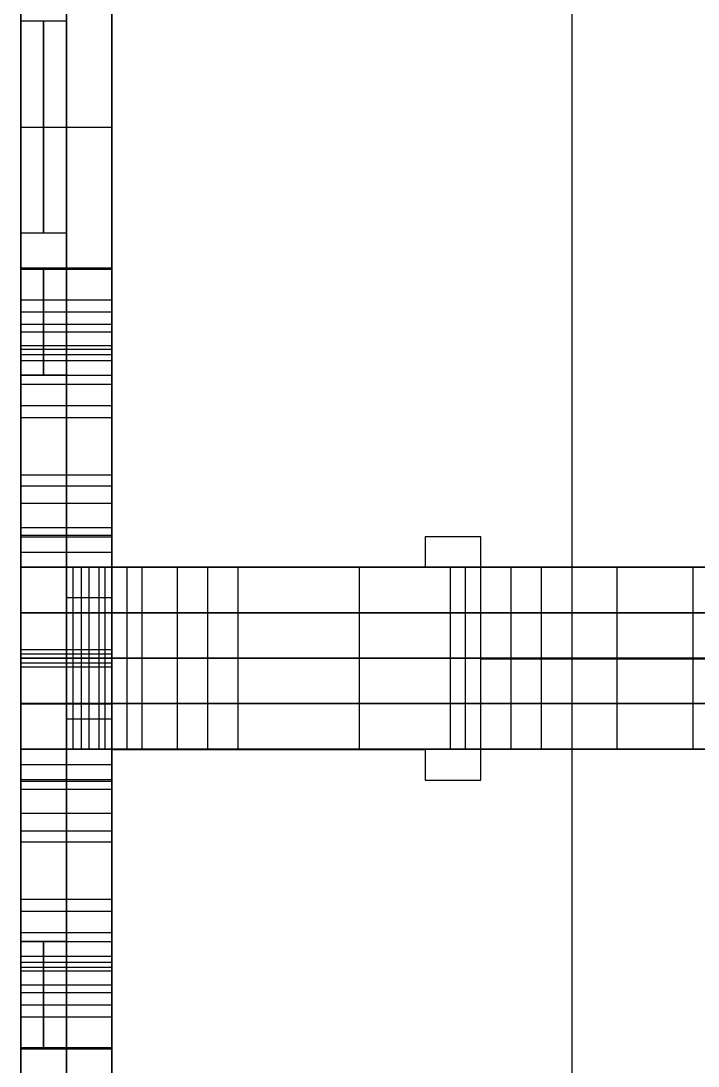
# Model space of a CAD drawing. Extents: x -2580 to -2312, y -43168 to -40231.
# Drawn here: x -2579.5 to -2445.5, y -41780.2 to -41573.4 of the extents above; entities that cross this region are included whole.
import ezdxf

# ---------------------------------------------------------------- set-up
doc = ezdxf.new("R2010")
doc.units = 0
doc.layers.add('ENDS', color=40, linetype='CONTINUOUS')

# ---------------------------------------------------------------- blocks, each defined once
blk = doc.blocks.new('SKYLARK200_END-XXXS-1')
at = {"layer": 'ENDS'}
for p, q in [((-159, -868.13, 264), (-159, -1468.04, 264)), ((-159, -868.13, 282), (-159, -1468.04, 282)), ((-250, -924.03, 141), (-250, -1412.03, 141)), ((-268, -945.01, 141), (-268, -1391.05, 141)), ((-250, -1450.08, 282), (-250, -1314.53, 282)), ((-250, -1450.08, 264), (-250, -1314.53, 264)), ((-250, -1450.08, 273), (-250, -1314.53, 273)), ((-268, -1323.93, 226), (-268, -1341.93, 226)), ((-268, -1341.93, 56), (-268, -1323.93, 56)), ((-259, -1323.93, 226), (-259, -1401.93, 226)), ((-259, -1401.93, 56), (-259, -1323.93, 56)), ((-250, -1323.93, 226), (-250, -1401.93, 226)), ((-250, -1401.93, 56), (-250, -1323.93, 56)), ((-268, -1341.93, 56), (-259, -1341.93, 56)), ((-268, -1341.93, 226), (-259, -1341.93, 226)), ((-259, -1341.93, 56), (-259, -1383.93, 56)), ((-259, -1383.93, 226), (-259, -1341.93, 226)), ((-259, -1344.74, 66.5), (-259, -1381.11, 66.5)), ((-259, -1344.74, 215.5), (-259, -1381.11, 215.5)), ((-268, -1362.93, 77), (-259, -1362.93, 77)), ((-268, -1362.93, 205), (-259, -1362.93, 205)), ((-259, -1362.93, 226), (-250, -1362.93, 226)), ((-259, -1362.93, 56), (-259, -1362.93, 77)), ((-259, -1362.93, 56), (-250, -1362.93, 56)), ((-259, -1362.93, 226), (-259, -1362.93, 205)), ((-250, -1382.31, 282), (-250, -1382.31, 264)), ((-268, -1401.93, 56), (-268, -1383.93, 56)), ((-259, -1383.93, 56), (-268, -1383.93, 56)), ((-259, -1383.93, 226), (-268, -1383.93, 226)), ((-268, -1383.93, 226), (-268, -1401.93, 226)), ((-268, -1390.78, 282), (-250, -1390.78, 282)), ((-268, -1390.78, 282), (-268, -1403.43, 282)), ((-268, -1403.43, 0), (-268, -1390.78, 0)), ((-268, -1390.78, 0), (-250, -1390.78, 0)), ((-268, -1390.84, 281.13), (-250, -1390.84, 281.13)), ((-268, -1390.84, 0.87), (-250, -1390.84, 0.87)), ((-268, -1407.93, 232), (-268, -1391.03, 280.28)), ((-268, -1391.03, 280.28), (-250, -1391.03, 280.28)), ((-268, -1391.03, 1.72), (-250, -1391.03, 1.72)), ((-268, -1391.03, 1.72), (-268, -1407.93, 50)), ((-268, -1391.03, 141.9), (-259, -1391.03, 141.9)), ((-259, -1390.78, 282), (-259, -1403.43, 282)), ((-259, -1403.43, 0), (-259, -1390.78, 0)), ((-259, -1407.93, 232), (-259, -1391.03, 280.28)), ((-259, -1391.03, 1.72), (-259, -1407.93, 50)), ((-259, -1412.03, 141.9), (-259, -1391.03, 141.9)), ((-250, -1390.78, 282), (-250, -1403.43, 282)), ((-250, -1403.43, 0), (-250, -1390.78, 0)), ((-250, -1407.93, 232), (-250, -1391.03, 280.28)), ((-250, -1391.03, 1.72), (-250, -1407.93, 50)), ((-268, -1397.11, 282), (-250, -1397.11, 282)), ((-268, -1397.11, 0), (-250, -1397.11, 0)), ((-268, -1399.48, 256.14), (-250, -1399.48, 256.14)), ((-268, -1399.48, 25.86), (-250, -1399.48, 25.86)), ((-268, -1401.93, 226), (-250, -1401.93, 226)), ((-268, -1401.93, 56), (-250, -1401.93, 56)), ((-259, -1401.53, 160.09), (-259, -1401.53, 123.71)), ((-268, -1403.43, 282), (-250, -1403.43, 282)), ((-268, -1403.43, 0), (-250, -1403.43, 0)), ((-268, -1406.17, 227.76), (-250, -1406.17, 227.76)), ((-268, -1406.17, 54.24), (-250, -1406.17, 54.24)), ((-268, -1406.9, 283.1), (-250, -1406.9, 283.1)), ((-268, -1406.9, -1.1), (-250, -1406.9, -1.1)), ((-268, -1407.93, 232), (-250, -1407.93, 232)), ((-268, -1407.93, 50), (-250, -1407.93, 50)), ((-268, -1409.09, 286), (-250, -1409.09, 286)), ((-268, -1409.09, -4), (-250, -1409.09, -4)), ((-268, -1412.03, 180.9), (-250, -1412.03, 180.9)), ((-268, -1412.03, 180.9), (-268, -1412.03, 162.9)), ((-268, -1412.03, 102.9), (-250, -1412.03, 102.9)), ((-268, -1412.03, 162.9), (-259, -1412.03, 162.9)), ((-259, -1412.03, 120.9), (-268, -1412.03, 120.9)), ((-268, -1412.03, 120.9), (-268, -1412.03, 102.9)), ((-259, -1412.03, 120.9), (-259, -1412.03, 162.9)), ((-259, -1412.03, 180.9), (-259, -1412.03, 102.9)), ((-259, -1412.03, 141.9), (-250, -1412.03, 141.9)), ((-250, -1412.03, 180.9), (-250, -1412.03, 102.9)), ((-268, -1413.79, 185.14), (-250, -1413.79, 185.14)), ((-268, -1413.79, 98.66), (-250, -1413.79, 98.66)), ((-268, -1466.31, 170), (-268, -1418.03, 186.9)), ((-268, -1418.03, 186.9), (-250, -1418.03, 186.9)), ((-268, -1418.03, 96.9), (-250, -1418.03, 96.9)), ((-268, -1418.03, 96.9), (-268, -1466.31, 113.8)), ((-259, -1466.31, 170), (-259, -1418.03, 186.9)), ((-259, -1418.03, 96.9), (-259, -1466.31, 113.8)), ((-250, -1466.31, 170), (-250, -1418.03, 186.9)), ((-250, -1418.03, 96.9), (-250, -1466.31, 113.8)), ((-268, -1420.4, 294), (-250, -1420.4, 294)), ((-268, -1420.4, -12), (-250, -1420.4, -12)), ((-268, -1431.72, 286), (-250, -1431.72, 286)), ((-268, -1431.72, -4), (-250, -1431.72, -4)), ((-268, -1433.91, 283.1), (-250, -1433.91, 283.1)), ((-268, -1433.91, -1.1), (-250, -1433.91, -1.1)), ((-268, -1437.37, 282), (-250, -1437.37, 282)), ((-268, -1437.37, 282), (-268, -1450.03, 282)), ((-268, -1450.03, 0), (-268, -1437.37, 0)), ((-268, -1437.37, 0), (-250, -1437.37, 0)), ((-259, -1437.37, 282), (-259, -1450.03, 282)), ((-259, -1450.03, 0), (-259, -1437.37, 0)), ((-250, -1437.37, 282), (-250, -1450.03, 282)), ((-250, -1450.03, 0), (-250, -1437.37, 0)), ((-268, -1442.17, 178.45), (-250, -1442.17, 178.45)), ((-268, -1442.17, 105.35), (-250, -1442.17, 105.35)), ((-268, -1443.7, 282), (-250, -1443.7, 282)), ((-268, -1443.7, 0), (-250, -1443.7, 0)), ((-268, -1450.03, 270), (-268, -1444.03, 270)), ((-268, -1444.03, 270), (-250, -1444.03, 270)), ((-268, -1444.03, 270), (-268, -1444.03, 258)), ((-268, -1444.03, 258), (-250, -1444.03, 258)), ((-268, -1444.03, 258), (-268, -1450.03, 258)), ((-268, -1444.03, 233), (-250, -1444.03, 233)), ((-268, -1444.03, 233), (-268, -1444.03, 221)), ((-268, -1444.03, 221), (-250, -1444.03, 221)), ((-268, -1444.03, 221), (-268, -1450.03, 221)), ((-268, -1450.03, 62.8), (-268, -1444.03, 62.8)), ((-268, -1444.03, 62.8), (-250, -1444.03, 62.8)), ((-268, -1444.03, 62.8), (-268, -1444.03, 50.8)), ((-268, -1444.03, 50.8), (-250, -1444.03, 50.8)), ((-268, -1444.03, 50.8), (-268, -1450.03, 50.8)), ((-268, -1444.03, 25.8), (-250, -1444.03, 25.8)), ((-268, -1444.03, 25.8), (-268, -1444.03, 13.8)), ((-268, -1444.03, 13.8), (-250, -1444.03, 13.8)), ((-268, -1444.03, 13.8), (-268, -1450.03, 13.8)), ((-268, -1450.03, 25.8), (-268, -1444.03, 25.8)), ((-268, -1450.03, 233), (-268, -1444.03, 233)), ((-268, -1444.03, 264), (-250, -1444.03, 264)), ((-268, -1444.03, 227), (-250, -1444.03, 227)), ((-268, -1444.03, 56.8), (-250, -1444.03, 56.8)), ((-268, -1444.03, 19.8), (-250, -1444.03, 19.8)), ((-259, -1450.03, 270), (-259, -1444.03, 270)), ((-259, -1444.03, 270), (-259, -1444.03, 258)), ((-259, -1444.03, 233), (-259, -1444.03, 221)), ((-259, -1444.03, 221), (-259, -1450.03, 221)), ((-259, -1450.03, 62.8), (-259, -1444.03, 62.8)), ((-259, -1444.03, 62.8), (-259, -1444.03, 50.8)), ((-259, -1444.03, 25.8), (-259, -1444.03, 13.8)), ((-259, -1444.03, 13.8), (-259, -1450.03, 13.8)), ((-259, -1444.03, 50.8), (-259, -1468.03, 50.8)), ((-259, -1468.03, 25.8), (-259, -1444.03, 25.8)), ((-259, -1444.03, 258), (-259, -1468.03, 258)), ((-259, -1450.03, 233), (-259, -1444.03, 233)), ((-250, -1450.03, 270), (-250, -1444.03, 270)), ((-250, -1444.03, 270), (-250, -1444.03, 258)), ((-250, -1444.03, 258), (-250, -1468.03, 258)), ((-250, -1468.03, 233), (-250, -1444.03, 233)), ((-250, -1444.03, 233), (-250, -1444.03, 221)), ((-250, -1444.03, 221), (-250, -1450.03, 221)), ((-250, -1450.03, 62.8), (-250, -1444.03, 62.8)), ((-250, -1444.03, 62.8), (-250, -1444.03, 50.8)), ((-250, -1444.03, 50.8), (-250, -1468.03, 50.8)), ((-250, -1468.03, 25.8), (-250, -1444.03, 25.8)), ((-250, -1444.03, 25.8), (-250, -1444.03, 13.8)), ((-250, -1444.03, 13.8), (-250, -1450.03, 13.8)), ((-177, -1444.03, 282), (-188, -1444.02, 282)), ((-188, -1444.02, 282), (-188, -1444.02, 264)), ((-177, -1444.03, 264), (-188, -1444.02, 264)), ((-188, -1444.02, 282), (-188, -1450.02, 282)), ((-188, -1444.02, 264), (-188, -1450.02, 264)), ((-177, -1444.03, 273), (-188, -1444.02, 273)), ((-188, -1444.02, 273), (-188, -1450.02, 273)), ((-182.5, -1444.03, 282), (-182.5, -1444.03, 264)), ((-177, -1468.03, 282), (-177, -1444.03, 282)), ((-177, -1444.03, 282), (-177, -1444.03, 264)), ((-177, -1468.03, 264), (-177, -1444.03, 264)), ((-177, -1468.03, 273), (-177, -1444.03, 273)), ((-268, -1447.03, 270), (-250, -1447.03, 270)), ((-268, -1447.03, 221), (-250, -1447.03, 221)), ((-268, -1447.03, 62.8), (-250, -1447.03, 62.8)), ((-268, -1447.03, 13.8), (-250, -1447.03, 13.8)), ((-188, -1447.02, 282), (-188, -1447.02, 264)), ((-268, -1450.03, 282), (-250, -1450.03, 282)), ((-268, -1450.03, 282), (-268, -1450.03, 270)), ((-268, -1450.03, 270), (-250, -1450.03, 270)), ((-268, -1450.03, 221), (-250, -1450.03, 221)), ((-268, -1450.03, 221), (-268, -1450.03, 220)), ((-268, -1450.03, 220), (-250, -1450.03, 220)), ((-268, -1450.03, 220), (-268, -1468.03, 220)), ((-268, -1468.03, 63.8), (-268, -1450.03, 63.8)), ((-268, -1450.03, 63.8), (-250, -1450.03, 63.8)), ((-268, -1450.03, 63.8), (-268, -1450.03, 62.8)), ((-268, -1450.03, 62.8), (-250, -1450.03, 62.8)), ((-268, -1450.03, 13.8), (-250, -1450.03, 13.8)), ((-268, -1450.03, 13.8), (-268, -1450.03, 0)), ((-268, -1450.03, 0), (-250, -1450.03, 0)), ((-259, -1450.03, 50.8), (-268, -1450.03, 50.8)), ((-268, -1450.03, 25.8), (-259, -1450.03, 25.8)), ((-268, -1450.03, 25.8), (-268, -1450.03, 50.8)), ((-268, -1450.03, 233), (-268, -1450.03, 258)), ((-268, -1450.03, 233), (-259, -1450.03, 233)), ((-259, -1450.03, 258), (-268, -1450.03, 258)), ((-268, -1450.03, 276), (-250, -1450.03, 276)), ((-268, -1450.03, 220.5), (-250, -1450.03, 220.5)), ((-268, -1450.03, 63.3), (-250, -1450.03, 63.3)), ((-268, -1450.03, 6.9), (-250, -1450.03, 6.9)), ((-268, -1450.03, 38.3), (-259, -1450.03, 38.3)), ((-268, -1450.03, 245.5), (-259, -1450.03, 245.5)), ((-268, -1450.03, 233), (-250, -1450.03, 233)), ((-268, -1468.03, 0), (-268, -1450.03, 0)), ((-237, -1450.03, 0), (-268, -1450.03, 0)), ((-268, -1468.03, 62.9), (-268, -1450.03, 62.9)), ((-268, -1450.03, 0), (-268, -1450.03, 62.9)), ((-268, -1450.03, 62.9), (-244, -1450.03, 62.9)), ((-268, -1468.03, 219.1), (-268, -1450.03, 219.1)), ((-244, -1450.03, 219.1), (-268, -1450.03, 219.1)), ((-268, -1468.03, 282), (-268, -1450.03, 282)), ((-268, -1450.03, 219.1), (-268, -1450.03, 282)), ((-268, -1450.03, 282), (-237, -1450.03, 282)), ((-268, -1468.03, 31.45), (-268, -1450.03, 31.45)), ((-268, -1468.03, 250.55), (-268, -1450.03, 250.55)), ((-263.5, -1450.03, 25.8), (-263.5, -1450.03, 50.8)), ((-263.5, -1450.03, 233), (-263.5, -1450.03, 258)), ((-259, -1450.03, 50.8), (-259, -1450.03, 25.8)), ((-259, -1468.03, 50.8), (-259, -1450.03, 50.8)), ((-259, -1450.03, 25.8), (-259, -1468.03, 25.8)), ((-259, -1450.03, 258), (-259, -1450.03, 233)), ((-259, -1468.03, 258), (-259, -1450.03, 258)), ((-259, -1450.03, 233), (-259, -1468.03, 233)), ((-259, -1450.03, 282), (-259, -1450.03, 270)), ((-259, -1450.03, 221), (-259, -1450.03, 220)), ((-259, -1450.03, 220), (-259, -1468.03, 220)), ((-259, -1468.03, 63.8), (-259, -1450.03, 63.8)), ((-259, -1450.03, 63.8), (-259, -1450.03, 62.8)), ((-259, -1450.03, 13.8), (-259, -1450.03, 0)), ((-259, -1450.03, 38.3), (-259, -1468.03, 38.3)), ((-259, -1450.03, 25.8), (-250, -1450.03, 25.8)), ((-259, -1450.03, 245.5), (-259, -1468.03, 245.5)), ((-259, -1450.03, 258), (-250, -1450.03, 258)), ((-259, -1468.03, 257.1), (-259, -1450.03, 257.1)), ((-259, -1468.03, 232.1), (-259, -1450.03, 232.1)), ((-259, -1450.03, 257.1), (-259, -1450.03, 232.1)), ((-259, -1468.03, 49.9), (-259, -1450.03, 49.9)), ((-259, -1468.03, 24.9), (-259, -1450.03, 24.9)), ((-259, -1450.03, 49.9), (-259, -1450.03, 24.9)), ((-259, -1468.03, 244.6), (-259, -1450.03, 244.6)), ((-259, -1468.03, 37.4), (-259, -1450.03, 37.4)), ((-257.68, -1468.03, 260.28), (-257.68, -1450.03, 260.28)), ((-257.68, -1468.03, 228.92), (-257.68, -1450.03, 228.92)), ((-257.68, -1468.03, 53.08), (-257.68, -1450.03, 53.08)), ((-257.68, -1468.03, 21.72), (-257.68, -1450.03, 21.72)), ((-256, -1468.03, 219.1), (-256, -1450.03, 219.1)), ((-254.5, -1468.03, 261.6), (-254.5, -1450.03, 261.6)), ((-254.5, -1468.03, 227.6), (-254.5, -1450.03, 227.6)), ((-254.5, -1468.03, 54.4), (-254.5, -1450.03, 54.4)), ((-254.5, -1468.03, 20.4), (-254.5, -1450.03, 20.4)), ((-252.5, -1468.03, 0), (-252.5, -1450.03, 0)), ((-252.5, -1468.03, 282), (-252.5, -1450.03, 282)), ((-251.32, -1468.03, 260.28), (-251.32, -1450.03, 260.28)), ((-251.32, -1468.03, 228.92), (-251.32, -1450.03, 228.92)), ((-251.32, -1468.03, 53.08), (-251.32, -1450.03, 53.08)), ((-251.32, -1468.03, 21.72), (-251.32, -1450.03, 21.72)), ((-188, -1450.02, 282), (-250, -1450.08, 282)), ((-188, -1450.02, 264), (-250, -1450.08, 264)), ((-188, -1450.02, 273), (-250, -1450.08, 273)), ((-250, -1450.03, 282), (-250, -1450.03, 270)), ((-250, -1450.03, 221), (-250, -1450.03, 220)), ((-250, -1450.03, 220), (-250, -1468.03, 220)), ((-250, -1468.03, 63.8), (-250, -1450.03, 63.8)), ((-250, -1450.03, 63.8), (-250, -1450.03, 62.8)), ((-250, -1450.03, 13.8), (-250, -1450.03, 0)), ((-250, -1468.03, 74.9), (-250, -1450.03, 74.9)), ((-244, -1450.03, 74.9), (-250, -1450.03, 74.9)), ((-250, -1468.03, 207.1), (-250, -1450.03, 207.1)), ((-250, -1450.03, 74.9), (-250, -1450.03, 207.1)), ((-250, -1450.03, 207.1), (-244, -1450.03, 207.1)), ((-250, -1468.03, 257.1), (-250, -1450.03, 257.1)), ((-250, -1468.03, 232.1), (-250, -1450.03, 232.1)), ((-250, -1450.03, 232.1), (-250, -1450.03, 257.1)), ((-250, -1468.03, 49.9), (-250, -1450.03, 49.9)), ((-250, -1450.03, 24.9), (-250, -1450.03, 49.9)), ((-250, -1468.03, 24.9), (-250, -1450.03, 24.9)), ((-250, -1468.03, 62.9), (-250, -1450.03, 62.9)), ((-250, -1468.03, 141), (-250, -1450.03, 141)), ((-250, -1468.03, 244.6), (-250, -1450.03, 244.6)), ((-250, -1468.03, 37.4), (-250, -1450.03, 37.4)), ((-250, -1450.03, 141), (-50, -1450.03, 141)), ((-250, -1450.08, 282), (-250, -1450.08, 264)), ((-247, -1468.03, 74.9), (-247, -1450.03, 74.9)), ((-247, -1468.03, 207.1), (-247, -1450.03, 207.1)), ((-244, -1468.03, 62.9), (-244, -1450.03, 62.9)), ((-244, -1468.03, 74.9), (-244, -1450.03, 74.9)), ((-244, -1450.03, 62.9), (-244, -1450.03, 74.9)), ((-244, -1468.03, 207.1), (-244, -1450.03, 207.1)), ((-244, -1468.03, 219.1), (-244, -1450.03, 219.1)), ((-244, -1450.03, 207.1), (-244, -1450.03, 219.1)), ((-244, -1468.03, 68.9), (-244, -1450.03, 68.9)), ((-244, -1468.03, 213.1), (-244, -1450.03, 213.1)), ((-237, -1468.03, 6), (-237, -1450.03, 6)), ((-225, -1450.03, 6), (-237, -1450.03, 6)), ((-237, -1468.03, 0), (-237, -1450.03, 0)), ((-237, -1450.03, 6), (-237, -1450.03, 0)), ((-237, -1468.03, 282), (-237, -1450.03, 282)), ((-237, -1468.03, 276), (-237, -1450.03, 276)), ((-237, -1450.03, 282), (-237, -1450.03, 276)), ((-237, -1450.03, 276), (-225, -1450.03, 276)), ((-237, -1468.03, 3), (-237, -1450.03, 3)), ((-237, -1468.03, 279), (-237, -1450.03, 279)), ((-231, -1468.03, 6), (-231, -1450.03, 6)), ((-231, -1468.03, 276), (-231, -1450.03, 276)), ((-225, -1468.03, -18), (-225, -1450.03, -18)), ((-177, -1450.03, -18), (-225, -1450.03, -18)), ((-225, -1468.03, 6), (-225, -1450.03, 6)), ((-225, -1450.03, -18), (-225, -1450.03, 6)), ((-225, -1468.03, 276), (-225, -1450.03, 276)), ((-225, -1468.03, 300), (-225, -1450.03, 300)), ((-225, -1450.03, 276), (-225, -1450.03, 300)), ((-225, -1450.03, 300), (-177, -1450.03, 300)), ((-225, -1468.03, 0), (-225, -1450.03, 0)), ((-225, -1468.03, 282), (-225, -1450.03, 282)), ((-219, -1450.05, 282), (-219, -1450.05, 264)), ((-201, -1468.03, -18), (-201, -1450.03, -18)), ((-201, -1468.03, 300), (-201, -1450.03, 300)), ((-188, -1450.02, 282), (-188, -1450.02, 264)), ((-183, -1468.03, 140), (-183, -1450.03, 140)), ((-117, -1450.03, 140), (-183, -1450.03, 140)), ((-183, -1468.03, 128), (-183, -1450.03, 128)), ((-183, -1450.03, 140), (-183, -1450.03, 128)), ((-183, -1450.03, 128), (-177, -1450.03, 128)), ((-183, -1468.03, 134), (-183, -1450.03, 134)), ((-180, -1468.03, 128), (-180, -1450.03, 128)), ((-177, -1468.03, 128), (-177, -1450.03, 128)), ((-177, -1468.03, -18), (-177, -1450.03, -18)), ((-177, -1450.03, 128), (-177, -1450.03, -18)), ((-177, -1468.03, 300), (-177, -1450.03, 300)), ((-177, -1468.03, 258), (-177, -1450.03, 258)), ((-177, -1450.03, 300), (-177, -1450.03, 258)), ((-177, -1450.03, 258), (-165, -1450.03, 258)), ((-177, -1468.03, 140), (-177, -1450.03, 140)), ((-177, -1468.03, 55), (-177, -1450.03, 55)), ((-177, -1468.03, 264), (-177, -1450.03, 264)), ((-171, -1468.03, 258), (-171, -1450.03, 258)), ((-165, -1468.03, 258), (-165, -1450.03, 258)), ((-165, -1468.03, 264), (-165, -1450.03, 264)), ((-165, -1450.03, 258), (-165, -1450.03, 264)), ((-165, -1450.03, 264), (-135, -1450.03, 264)), ((-165, -1468.03, 261), (-165, -1450.03, 261)), ((-150, -1468.03, 264), (-150, -1450.03, 264)), ((-135, -1468.03, 264), (-135, -1450.03, 264)), ((-135, -1468.03, 258), (-135, -1450.03, 258)), ((-135, -1450.03, 264), (-135, -1450.03, 258)), ((-135, -1450.03, 258), (-123, -1450.03, 258)), ((-135, -1468.03, 261), (-135, -1450.03, 261)), ((-259, -1456.03, 50.8), (-250, -1456.03, 50.8)), ((-177, -1456.03, 282), (-177, -1456.03, 264)), ((-268, -1459.03, 220), (-250, -1459.03, 220)), ((-268, -1459.03, 63.8), (-250, -1459.03, 63.8)), ((-237, -1459.03, 0), (-268, -1459.03, 0)), ((-268, -1459.03, 0), (-268, -1459.03, 62.9)), ((-268, -1459.03, 62.9), (-244, -1459.03, 62.9)), ((-244, -1459.03, 219.1), (-268, -1459.03, 219.1)), ((-268, -1459.03, 219.1), (-268, -1459.03, 282)), ((-268, -1459.03, 282), (-237, -1459.03, 282)), ((-259, -1459.03, 25.8), (-259, -1459.03, 50.8)), ((-259, -1459.03, 233), (-259, -1459.03, 258)), ((-259, -1459.03, 257.1), (-259, -1459.03, 232.1)), ((-259, -1459.03, 49.9), (-259, -1459.03, 24.9)), ((-244, -1459.03, 74.9), (-250, -1459.03, 74.9)), ((-250, -1459.03, 74.9), (-250, -1459.03, 207.1)), ((-250, -1459.03, 207.1), (-244, -1459.03, 207.1)), ((-250, -1459.03, 232.1), (-250, -1459.03, 257.1)), ((-250, -1459.03, 24.9), (-250, -1459.03, 49.9)), ((-244, -1459.03, 62.9), (-244, -1459.03, 74.9)), ((-244, -1459.03, 207.1), (-244, -1459.03, 219.1)), ((-225, -1459.03, 6), (-237, -1459.03, 6)), ((-237, -1459.03, 6), (-237, -1459.03, 0)), ((-237, -1459.03, 282), (-237, -1459.03, 276)), ((-237, -1459.03, 276), (-225, -1459.03, 276)), ((-177, -1459.03, -18), (-225, -1459.03, -18)), ((-225, -1459.03, -18), (-225, -1459.03, 6)), ((-225, -1459.03, 276), (-225, -1459.03, 300)), ((-225, -1459.03, 300), (-177, -1459.03, 300)), ((-117, -1459.03, 140), (-183, -1459.03, 140)), ((-183, -1459.03, 140), (-183, -1459.03, 128)), ((-183, -1459.03, 128), (-177, -1459.03, 128)), ((-177, -1459.03, 128), (-177, -1459.03, -18)), ((-177, -1459.03, 300), (-177, -1459.03, 258)), ((-177, -1459.03, 258), (-165, -1459.03, 258)), ((-165, -1459.03, 258), (-165, -1459.03, 264)), ((-165, -1459.03, 264), (-135, -1459.03, 264)), ((-135, -1459.03, 264), (-135, -1459.03, 258)), ((-135, -1459.03, 258), (-123, -1459.03, 258)), ((-268, -1466.31, 170), (-250, -1466.31, 170)), ((-268, -1466.31, 113.8), (-250, -1466.31, 113.8)), ((-268, -1467.16, 169.81), (-250, -1467.16, 169.81)), ((-268, -1467.16, 113.99), (-250, -1467.16, 113.99)), ((-268, -1486, 0), (-268, -1468, 0)), ((-237, -1468, 0), (-268, -1468, 0)), ((-268, -1486, 62.9), (-268, -1468, 62.9)), ((-268, -1468, 0), (-268, -1468, 62.9)), ((-268, -1468, 62.9), (-244, -1468, 62.9)), ((-268, -1486, 219.1), (-268, -1468, 219.1)), ((-244, -1468, 219.1), (-268, -1468, 219.1)), ((-268, -1486, 282), (-268, -1468, 282)), ((-268, -1468, 219.1), (-268, -1468, 282)), ((-268, -1468, 282), (-237, -1468, 282)), ((-268, -1486, 31.45), (-268, -1468, 31.45)), ((-268, -1486, 250.55), (-268, -1468, 250.55)), ((-268, -1468.03, 220), (-250, -1468.03, 220)), ((-268, -1468.03, 220), (-268, -1468.03, 169.75)), ((-268, -1468.03, 169.75), (-250, -1468.03, 169.75)), ((-268, -1468.03, 114.05), (-250, -1468.03, 114.05)), ((-268, -1468.03, 114.05), (-268, -1468.03, 63.8)), ((-268, -1468.03, 63.8), (-250, -1468.03, 63.8)), ((-268, -1468.03, 170), (-250, -1468.03, 170)), ((-268, -1468.03, 113.8), (-250, -1468.03, 113.8)), ((-237, -1468.03, 0), (-268, -1468.03, 0)), ((-268, -1468.03, 0), (-268, -1468.03, 62.9)), ((-268, -1468.03, 62.9), (-244, -1468.03, 62.9)), ((-244, -1468.03, 219.1), (-268, -1468.03, 219.1)), ((-268, -1468.03, 219.1), (-268, -1468.03, 282)), ((-268, -1468.03, 282), (-237, -1468.03, 282)), ((-268, -1486.03, 220), (-268, -1468.03, 220)), ((-268, -1468.03, 220), (-250, -1468.03, 220)), ((-268, -1468.03, 220), (-268, -1468.03, 169.75)), ((-268, -1468.03, 169.75), (-250, -1468.03, 169.75)), ((-268, -1468.03, 114.05), (-250, -1468.03, 114.05)), ((-268, -1468.03, 114.05), (-268, -1468.03, 63.8)), ((-268, -1468.03, 63.8), (-250, -1468.03, 63.8)), ((-268, -1468.03, 63.8), (-268, -1486.03, 63.8)), ((-268, -1468.03, 170), (-250, -1468.03, 170)), ((-268, -1468.03, 113.8), (-250, -1468.03, 113.8)), ((-259, -1486, 257.1), (-259, -1468, 257.1)), ((-259, -1486, 232.1), (-259, -1468, 232.1)), ((-259, -1468, 257.1), (-259, -1468, 232.1)), ((-259, -1486, 49.9), (-259, -1468, 49.9)), ((-259, -1486, 24.9), (-259, -1468, 24.9)), ((-259, -1468, 49.9), (-259, -1468, 24.9)), ((-259, -1486, 244.6), (-259, -1468, 244.6)), ((-259, -1486, 37.4), (-259, -1468, 37.4)), ((-259, -1468.03, 25.8), (-259, -1468.03, 50.8)), ((-259, -1468.03, 50.8), (-250, -1468.03, 50.8)), ((-259, -1468.03, 25.8), (-250, -1468.03, 25.8)), ((-259, -1468.03, 233), (-259, -1468.03, 258)), ((-259, -1468.03, 258), (-250, -1468.03, 258)), ((-259, -1468.03, 233), (-250, -1468.03, 233)), ((-259, -1468.03, 220), (-259, -1468.03, 169.75)), ((-259, -1468.03, 114.05), (-259, -1468.03, 63.8)), ((-259, -1468.03, 50.8), (-259, -1468.03, 25.8)), ((-259, -1468.03, 38.3), (-250, -1468.03, 38.3)), ((-259, -1468.03, 245.5), (-250, -1468.03, 245.5)), ((-259, -1468.03, 257.1), (-259, -1468.03, 232.1)), ((-259, -1468.03, 49.9), (-259, -1468.03, 24.9)), ((-259, -1468.03, 25.8), (-259, -1468.03, 50.8)), ((-259, -1468.03, 50.8), (-259, -1486.03, 50.8)), ((-259, -1486.03, 25.8), (-259, -1468.03, 25.8)), ((-259, -1468.03, 50.8), (-250, -1468.03, 50.8)), ((-259, -1468.03, 25.8), (-250, -1468.03, 25.8)), ((-259, -1468.03, 258), (-259, -1486.03, 258)), ((-259, -1468.03, 233), (-259, -1468.03, 258)), ((-259, -1486.03, 233), (-259, -1468.03, 233)), ((-259, -1468.03, 258), (-250, -1468.03, 258)), ((-259, -1468.03, 233), (-250, -1468.03, 233)), ((-259, -1486.03, 220), (-259, -1468.03, 220)), ((-259, -1468.03, 220), (-259, -1468.03, 169.75)), ((-259, -1468.03, 114.05), (-259, -1468.03, 63.8)), ((-259, -1468.03, 63.8), (-259, -1486.03, 63.8)), ((-259, -1486.03, 38.3), (-259, -1468.03, 38.3)), ((-259, -1492.03, 50.8), (-259, -1468.03, 50.8)), ((-259, -1468.03, 50.8), (-259, -1468.03, 25.8)), ((-259, -1468.03, 38.3), (-250, -1468.03, 38.3)), ((-259, -1468.03, 25.8), (-259, -1492.03, 25.8)), ((-259, -1486.03, 245.5), (-259, -1468.03, 245.5)), ((-259, -1492.03, 258), (-259, -1468.03, 258)), ((-259, -1468.03, 245.5), (-250, -1468.03, 245.5)), ((-257.68, -1486, 260.28), (-257.68, -1468, 260.28)), ((-257.68, -1486, 228.92), (-257.68, -1468, 228.92)), ((-257.68, -1486, 53.08), (-257.68, -1468, 53.08)), ((-257.68, -1486, 21.72), (-257.68, -1468, 21.72)), ((-256, -1486, 219.1), (-256, -1468, 219.1)), ((-254.5, -1486, 261.6), (-254.5, -1468, 261.6)), ((-254.5, -1486, 227.6), (-254.5, -1468, 227.6)), ((-254.5, -1486, 54.4), (-254.5, -1468, 54.4)), ((-254.5, -1486, 20.4), (-254.5, -1468, 20.4)), ((-254.5, -1468.03, 258), (-254.5, -1468.03, 233)), ((-254.5, -1468.03, 258), (-254.5, -1468.03, 233)), ((-252.5, -1486, 0), (-252.5, -1468, 0)), ((-252.5, -1486, 282), (-252.5, -1468, 282)), ((-251.32, -1486, 260.28), (-251.32, -1468, 260.28)), ((-251.32, -1486, 228.92), (-251.32, -1468, 228.92)), ((-251.32, -1486, 53.08), (-251.32, -1468, 53.08)), ((-251.32, -1486, 21.72), (-251.32, -1468, 21.72)), ((-250, -1486, 74.9), (-250, -1468, 74.9)), ((-244, -1468, 74.9), (-250, -1468, 74.9)), ((-250, -1486, 207.1), (-250, -1468, 207.1)), ((-250, -1468, 74.9), (-250, -1468, 207.1)), ((-250, -1468, 207.1), (-244, -1468, 207.1)), ((-250, -1486, 257.1), (-250, -1468, 257.1)), ((-250, -1486, 232.1), (-250, -1468, 232.1)), ((-250, -1468, 232.1), (-250, -1468, 257.1)), ((-250, -1486, 49.9), (-250, -1468, 49.9)), ((-250, -1468, 24.9), (-250, -1468, 49.9)), ((-250, -1486, 24.9), (-250, -1468, 24.9)), ((-250, -1486, 62.9), (-250, -1468, 62.9)), ((-250, -1486, 141), (-250, -1468, 141)), ((-250, -1486, 244.6), (-250, -1468, 244.6)), ((-250, -1486, 37.4), (-250, -1468, 37.4)), ((-250, -1468, 141), (-50, -1468, 141)), ((-250, -1468.03, 258), (-250, -1468.03, 233)), ((-250, -1468.03, 220), (-250, -1468.03, 169.75)), ((-250, -1468.03, 114.05), (-250, -1468.03, 63.8)), ((-250, -1468.03, 50.8), (-250, -1468.03, 25.8)), ((-244, -1468.03, 74.9), (-250, -1468.03, 74.9)), ((-250, -1468.03, 74.9), (-250, -1468.03, 207.1)), ((-250, -1468.03, 207.1), (-244, -1468.03, 207.1)), ((-250, -1468.03, 232.1), (-250, -1468.03, 257.1)), ((-250, -1468.03, 24.9), (-250, -1468.03, 49.9)), ((-250, -1468.03, 141), (-50, -1468.03, 141)), ((-250, -1492.03, 258), (-250, -1468.03, 258)), ((-250, -1468.03, 258), (-250, -1468.03, 233)), ((-250, -1468.03, 233), (-250, -1492.03, 233)), ((-250, -1486.03, 220), (-250, -1468.03, 220)), ((-250, -1468.03, 220), (-250, -1468.03, 169.75)), ((-250, -1468.03, 114.05), (-250, -1468.03, 63.8)), ((-250, -1468.03, 63.8), (-250, -1486.03, 63.8)), ((-250, -1492.03, 50.8), (-250, -1468.03, 50.8)), ((-250, -1468.03, 50.8), (-250, -1468.03, 25.8)), ((-250, -1468.03, 25.8), (-250, -1492.03, 25.8)), ((-247, -1486, 74.9), (-247, -1468, 74.9)), ((-247, -1486, 207.1), (-247, -1468, 207.1)), ((-244, -1486, 62.9), (-244, -1468, 62.9)), ((-244, -1486, 74.9), (-244, -1468, 74.9)), ((-244, -1468, 62.9), (-244, -1468, 74.9)), ((-244, -1486, 207.1), (-244, -1468, 207.1)), ((-244, -1486, 219.1), (-244, -1468, 219.1)), ((-244, -1468, 207.1), (-244, -1468, 219.1)), ((-244, -1486, 68.9), (-244, -1468, 68.9)), ((-244, -1486, 213.1), (-244, -1468, 213.1)), ((-244, -1468.03, 62.9), (-244, -1468.03, 74.9)), ((-244, -1468.03, 207.1), (-244, -1468.03, 219.1)), ((-237, -1486, 6), (-237, -1468, 6)), ((-225, -1468, 6), (-237, -1468, 6)), ((-237, -1486, 0), (-237, -1468, 0)), ((-237, -1468, 6), (-237, -1468, 0)), ((-237, -1486, 282), (-237, -1468, 282)), ((-237, -1486, 276), (-237, -1468, 276)), ((-237, -1468, 282), (-237, -1468, 276)), ((-237, -1468, 276), (-225, -1468, 276)), ((-237, -1486, 3), (-237, -1468, 3)), ((-237, -1486, 279), (-237, -1468, 279)), ((-225, -1468.03, 6), (-237, -1468.03, 6)), ((-237, -1468.03, 6), (-237, -1468.03, 0)), ((-237, -1468.03, 282), (-237, -1468.03, 276)), ((-237, -1468.03, 276), (-225, -1468.03, 276)), ((-231, -1486, 6), (-231, -1468, 6)), ((-231, -1486, 276), (-231, -1468, 276)), ((-225, -1486, -18), (-225, -1468, -18)), ((-177, -1468, -18), (-225, -1468, -18)), ((-225, -1486, 6), (-225, -1468, 6)), ((-225, -1468, -18), (-225, -1468, 6)), ((-225, -1486, 276), (-225, -1468, 276)), ((-225, -1486, 300), (-225, -1468, 300)), ((-225, -1468, 276), (-225, -1468, 300)), ((-225, -1468, 300), (-177, -1468, 300)), ((-225, -1486, 0), (-225, -1468, 0)), ((-225, -1486, 282), (-225, -1468, 282)), ((-177, -1468.03, -18), (-225, -1468.03, -18)), ((-225, -1468.03, -18), (-225, -1468.03, 6)), ((-225, -1468.03, 276), (-225, -1468.03, 300)), ((-225, -1468.03, 300), (-177, -1468.03, 300)), ((-201, -1486, -18), (-201, -1468, -18)), ((-201, -1486, 300), (-201, -1468, 300)), ((-183, -1486, 140), (-183, -1468, 140)), ((-117, -1468, 140), (-183, -1468, 140)), ((-183, -1486, 128), (-183, -1468, 128)), ((-183, -1468, 140), (-183, -1468, 128)), ((-183, -1468, 128), (-177, -1468, 128)), ((-183, -1486, 134), (-183, -1468, 134)), ((-117, -1468.03, 140), (-183, -1468.03, 140)), ((-183, -1468.03, 140), (-183, -1468.03, 128)), ((-183, -1468.03, 128), (-177, -1468.03, 128)), ((-180, -1486, 128), (-180, -1468, 128)), ((-177, -1486, 128), (-177, -1468, 128)), ((-177, -1486, -18), (-177, -1468, -18)), ((-177, -1468, 128), (-177, -1468, -18)), ((-177, -1486, 300), (-177, -1468, 300)), ((-177, -1486, 258), (-177, -1468, 258)), ((-177, -1468, 300), (-177, -1468, 258)), ((-177, -1468, 258), (-165, -1468, 258)), ((-177, -1486, 140), (-177, -1468, 140)), ((-177, -1486, 55), (-177, -1468, 55)), ((-177, -1486, 264), (-177, -1468, 264)), ((-123, -1468.07, 282), (-177, -1468.03, 282)), ((-177, -1468.03, 282), (-177, -1468.03, 264)), ((-123, -1468.07, 264), (-177, -1468.03, 264)), ((-123, -1468.07, 273), (-177, -1468.03, 273)), ((-177, -1468.03, 128), (-177, -1468.03, -18)), ((-177, -1468.03, 300), (-177, -1468.03, 258)), ((-177, -1468.03, 258), (-165, -1468.03, 258)), ((-177, -1468.14, 282), (-123, -1468.1, 282)), ((-177, -1468.14, 264), (-123, -1468.1, 264)), ((-177, -1468.14, 273), (-123, -1468.1, 273)), ((-171, -1486, 258), (-171, -1468, 258)), ((-165, -1486, 258), (-165, -1468, 258)), ((-165, -1486, 264), (-165, -1468, 264)), ((-165, -1468, 258), (-165, -1468, 264)), ((-165, -1468, 264), (-135, -1468, 264)), ((-165, -1486, 261), (-165, -1468, 261)), ((-165, -1468.03, 258), (-165, -1468.03, 264)), ((-165, -1468.03, 264), (-135, -1468.03, 264)), ((-150, -1486, 264), (-150, -1468, 264)), ((-150, -1468.05, 282), (-150, -1468.05, 264)), ((-135, -1486, 264), (-135, -1468, 264)), ((-135, -1486, 258), (-135, -1468, 258)), ((-135, -1468, 264), (-135, -1468, 258)), ((-135, -1468, 258), (-123, -1468, 258)), ((-135, -1486, 261), (-135, -1468, 261)), ((-135, -1468.03, 264), (-135, -1468.03, 258)), ((-135, -1468.03, 258), (-123, -1468.03, 258)), ((-134, -1468, 140), (-134, -1468, 258)), ((-268, -1468.9, 169.81), (-250, -1468.9, 169.81)), ((-268, -1468.9, 113.99), (-250, -1468.9, 113.99)), ((-268, -1469.74, 170), (-250, -1469.74, 170)), ((-268, -1469.74, 170), (-268, -1518.03, 186.9)), ((-268, -1518.03, 96.9), (-268, -1469.74, 113.8)), ((-268, -1469.74, 113.8), (-250, -1469.74, 113.8)), ((-259, -1469.74, 170), (-259, -1518.03, 186.9)), ((-259, -1518.03, 96.9), (-259, -1469.74, 113.8)), ((-250, -1469.74, 170), (-250, -1518.03, 186.9)), ((-250, -1518.03, 96.9), (-250, -1469.74, 113.8)), ((-177, -1492.14, 282), (-177, -1468.14, 282)), ((-177, -1468.14, 282), (-177, -1468.14, 264)), ((-177, -1492.14, 264), (-177, -1468.14, 264)), ((-177, -1492.14, 273), (-177, -1468.14, 273)), ((-159, -1468.13, 264), (-159, -2068.04, 264)), ((-159, -1468.13, 282), (-159, -2068.04, 282)), ((-150, -1468.12, 282), (-150, -1468.12, 264)), ((-237, -1477, 0), (-268, -1477, 0)), ((-268, -1477, 0), (-268, -1477, 62.9)), ((-268, -1477, 62.9), (-244, -1477, 62.9)), ((-244, -1477, 219.1), (-268, -1477, 219.1)), ((-268, -1477, 219.1), (-268, -1477, 282)), ((-268, -1477, 282), (-237, -1477, 282)), ((-268, -1477.03, 220), (-250, -1477.03, 220)), ((-268, -1477.03, 63.8), (-250, -1477.03, 63.8)), ((-259, -1477, 257.1), (-259, -1477, 232.1)), ((-259, -1477, 49.9), (-259, -1477, 24.9)), ((-259, -1477.03, 25.8), (-259, -1477.03, 50.8)), ((-259, -1477.03, 233), (-259, -1477.03, 258)), ((-244, -1477, 74.9), (-250, -1477, 74.9)), ((-250, -1477, 74.9), (-250, -1477, 207.1)), ((-250, -1477, 207.1), (-244, -1477, 207.1)), ((-250, -1477, 232.1), (-250, -1477, 257.1)), ((-250, -1477, 24.9), (-250, -1477, 49.9)), ((-244, -1477, 62.9), (-244, -1477, 74.9)), ((-244, -1477, 207.1), (-244, -1477, 219.1)), ((-225, -1477, 6), (-237, -1477, 6)), ((-237, -1477, 6), (-237, -1477, 0)), ((-237, -1477, 282), (-237, -1477, 276)), ((-237, -1477, 276), (-225, -1477, 276)), ((-177, -1477, -18), (-225, -1477, -18)), ((-225, -1477, -18), (-225, -1477, 6)), ((-225, -1477, 276), (-225, -1477, 300)), ((-225, -1477, 300), (-177, -1477, 300)), ((-117, -1477, 140), (-183, -1477, 140)), ((-183, -1477, 140), (-183, -1477, 128)), ((-183, -1477, 128), (-177, -1477, 128)), ((-177, -1477, 128), (-177, -1477, -18)), ((-177, -1477, 300), (-177, -1477, 258)), ((-177, -1477, 258), (-165, -1477, 258)), ((-165, -1477, 258), (-165, -1477, 264)), ((-165, -1477, 264), (-135, -1477, 264)), ((-135, -1477, 264), (-135, -1477, 258)), ((-135, -1477, 258), (-123, -1477, 258)), ((-259, -1480.03, 50.8), (-250, -1480.03, 50.8)), ((-177, -1480.14, 282), (-177, -1480.14, 264)), ((-237, -1486, 0), (-268, -1486, 0)), ((-268, -1486, 0), (-268, -1486, 62.9)), ((-268, -1486, 62.9), (-244, -1486, 62.9)), ((-244, -1486, 219.1), (-268, -1486, 219.1)), ((-268, -1486, 219.1), (-268, -1486, 282)), ((-268, -1486, 282), (-237, -1486, 282)), ((-268, -1498.68, 282), (-268, -1486.03, 282)), ((-268, -1486.03, 282), (-250, -1486.03, 282)), ((-268, -1486.03, 282), (-268, -1486.03, 270)), ((-268, -1486.03, 270), (-250, -1486.03, 270)), ((-268, -1486.03, 270), (-268, -1492.03, 270)), ((-268, -1492.03, 258), (-268, -1486.03, 258)), ((-268, -1492.03, 221), (-268, -1486.03, 221)), ((-268, -1486.03, 221), (-250, -1486.03, 221)), ((-268, -1486.03, 221), (-268, -1486.03, 220)), ((-268, -1486.03, 220), (-250, -1486.03, 220)), ((-268, -1486.03, 63.8), (-250, -1486.03, 63.8)), ((-268, -1486.03, 63.8), (-268, -1486.03, 62.8)), ((-268, -1486.03, 62.8), (-250, -1486.03, 62.8)), ((-268, -1486.03, 62.8), (-268, -1492.03, 62.8)), ((-268, -1492.03, 50.8), (-268, -1486.03, 50.8)), ((-268, -1492.03, 13.8), (-268, -1486.03, 13.8)), ((-268, -1486.03, 13.8), (-250, -1486.03, 13.8)), ((-268, -1486.03, 13.8), (-268, -1486.03, 0)), ((-268, -1486.03, 0), (-250, -1486.03, 0)), ((-268, -1486.03, 0), (-268, -1498.68, 0)), ((-259, -1486.03, 50.8), (-268, -1486.03, 50.8)), ((-268, -1486.03, 25.8), (-259, -1486.03, 25.8)), ((-268, -1486.03, 25.8), (-268, -1486.03, 50.8)), ((-268, -1486.03, 25.8), (-268, -1492.03, 25.8)), ((-268, -1486.03, 233), (-268, -1486.03, 258)), ((-268, -1486.03, 233), (-259, -1486.03, 233)), ((-259, -1486.03, 258), (-268, -1486.03, 258)), ((-268, -1486.03, 233), (-268, -1492.03, 233)), ((-268, -1486.03, 276), (-250, -1486.03, 276)), ((-268, -1486.03, 220.5), (-250, -1486.03, 220.5)), ((-268, -1486.03, 63.3), (-250, -1486.03, 63.3)), ((-268, -1486.03, 6.9), (-250, -1486.03, 6.9)), ((-268, -1486.03, 38.3), (-259, -1486.03, 38.3)), ((-268, -1486.03, 245.5), (-259, -1486.03, 245.5)), ((-268, -1486.03, 233), (-250, -1486.03, 233)), ((-263.5, -1486.03, 25.8), (-263.5, -1486.03, 50.8)), ((-263.5, -1486.03, 233), (-263.5, -1486.03, 258)), ((-259, -1486, 257.1), (-259, -1486, 232.1)), ((-259, -1486, 49.9), (-259, -1486, 24.9)), ((-259, -1486.03, 50.8), (-259, -1486.03, 25.8)), ((-259, -1486.03, 258), (-259, -1486.03, 233)), ((-259, -1498.68, 282), (-259, -1486.03, 282)), ((-259, -1486.03, 282), (-259, -1486.03, 270)), ((-259, -1486.03, 270), (-259, -1492.03, 270)), ((-259, -1492.03, 221), (-259, -1486.03, 221)), ((-259, -1486.03, 221), (-259, -1486.03, 220)), ((-259, -1486.03, 63.8), (-259, -1486.03, 62.8)), ((-259, -1486.03, 62.8), (-259, -1492.03, 62.8)), ((-259, -1492.03, 13.8), (-259, -1486.03, 13.8)), ((-259, -1486.03, 13.8), (-259, -1486.03, 0)), ((-259, -1486.03, 0), (-259, -1498.68, 0)), ((-259, -1486.03, 25.8), (-250, -1486.03, 25.8)), ((-259, -1486.03, 258), (-250, -1486.03, 258)), ((-259, -1486.03, 233), (-259, -1492.03, 233)), ((-244, -1486, 74.9), (-250, -1486, 74.9)), ((-250, -1486, 74.9), (-250, -1486, 207.1)), ((-250, -1486, 207.1), (-244, -1486, 207.1)), ((-250, -1486, 232.1), (-250, -1486, 257.1)), ((-250, -1486, 24.9), (-250, -1486, 49.9)), ((-250, -1486, 141), (-50, -1486, 141)), ((-250, -1498.68, 282), (-250, -1486.03, 282)), ((-250, -1486.03, 282), (-250, -1486.03, 270)), ((-250, -1486.03, 270), (-250, -1492.03, 270)), ((-250, -1492.03, 221), (-250, -1486.03, 221)), ((-250, -1486.03, 221), (-250, -1486.03, 220)), ((-250, -1486.03, 63.8), (-250, -1486.03, 62.8)), ((-250, -1486.03, 62.8), (-250, -1492.03, 62.8)), ((-250, -1492.03, 13.8), (-250, -1486.03, 13.8)), ((-250, -1486.03, 13.8), (-250, -1486.03, 0)), ((-250, -1486.03, 0), (-250, -1498.68, 0)), ((-250, -1621.63, 282), (-250, -1486.08, 282)), ((-250, -1486.08, 282), (-250, -1486.08, 264)), ((-250, -1621.63, 264), (-250, -1486.08, 264)), ((-250, -1486.08, 282), (-188, -1486.15, 282)), ((-250, -1486.08, 264), (-188, -1486.15, 264)), ((-250, -1621.63, 273), (-250, -1486.08, 273)), ((-250, -1486.08, 273), (-188, -1486.15, 273)), ((-244, -1486, 62.9), (-244, -1486, 74.9)), ((-244, -1486, 207.1), (-244, -1486, 219.1)), ((-225, -1486, 6), (-237, -1486, 6)), ((-237, -1486, 6), (-237, -1486, 0)), ((-237, -1486, 282), (-237, -1486, 276)), ((-237, -1486, 276), (-225, -1486, 276)), ((-177, -1486, -18), (-225, -1486, -18)), ((-225, -1486, -18), (-225, -1486, 6)), ((-225, -1486, 276), (-225, -1486, 300)), ((-225, -1486, 300), (-177, -1486, 300)), ((-219, -1486.12, 282), (-219, -1486.12, 264)), ((-188, -1486.15, 282), (-188, -1486.15, 264)), ((-188, -1486.15, 282), (-188, -1492.15, 282)), ((-188, -1486.15, 264), (-188, -1492.15, 264)), ((-188, -1486.15, 273), (-188, -1492.15, 273)), ((-117, -1486, 140), (-183, -1486, 140)), ((-183, -1486, 140), (-183, -1486, 128)), ((-183, -1486, 128), (-177, -1486, 128)), ((-177, -1486, 128), (-177, -1486, -18)), ((-177, -1486, 300), (-177, -1486, 258)), ((-177, -1486, 258), (-165, -1486, 258)), ((-165, -1486, 258), (-165, -1486, 264)), ((-165, -1486, 264), (-135, -1486, 264)), ((-135, -1486, 264), (-135, -1486, 258)), ((-135, -1486, 258), (-123, -1486, 258)), ((-268, -1489.03, 270), (-250, -1489.03, 270)), ((-268, -1489.03, 221), (-250, -1489.03, 221)), ((-268, -1489.03, 62.8), (-250, -1489.03, 62.8)), ((-268, -1489.03, 13.8), (-250, -1489.03, 13.8)), ((-188, -1489.15, 282), (-188, -1489.15, 264)), ((-268, -1492.03, 270), (-250, -1492.03, 270)), ((-268, -1492.03, 270), (-268, -1492.03, 258)), ((-268, -1492.03, 258), (-250, -1492.03, 258)), ((-268, -1492.03, 233), (-250, -1492.03, 233)), ((-268, -1492.03, 233), (-268, -1492.03, 221)), ((-268, -1492.03, 221), (-250, -1492.03, 221)), ((-268, -1492.03, 62.8), (-250, -1492.03, 62.8)), ((-268, -1492.03, 62.8), (-268, -1492.03, 50.8)), ((-268, -1492.03, 50.8), (-250, -1492.03, 50.8)), ((-268, -1492.03, 25.8), (-250, -1492.03, 25.8)), ((-268, -1492.03, 25.8), (-268, -1492.03, 13.8)), ((-268, -1492.03, 13.8), (-250, -1492.03, 13.8)), ((-268, -1492.03, 264), (-250, -1492.03, 264)), ((-268, -1492.03, 227), (-250, -1492.03, 227)), ((-268, -1492.03, 56.8), (-250, -1492.03, 56.8)), ((-268, -1492.03, 19.8), (-250, -1492.03, 19.8)), ((-268, -1492.36, 282), (-250, -1492.36, 282)), ((-268, -1492.36, 0), (-250, -1492.36, 0)), ((-259, -1492.03, 270), (-259, -1492.03, 258)), ((-259, -1492.03, 233), (-259, -1492.03, 221)), ((-259, -1492.03, 62.8), (-259, -1492.03, 50.8)), ((-259, -1492.03, 25.8), (-259, -1492.03, 13.8)), ((-250, -1492.03, 270), (-250, -1492.03, 258)), ((-250, -1492.03, 233), (-250, -1492.03, 221)), ((-250, -1492.03, 62.8), (-250, -1492.03, 50.8)), ((-250, -1492.03, 25.8), (-250, -1492.03, 13.8)), ((-188, -1492.15, 282), (-177, -1492.14, 282)), ((-188, -1492.15, 264), (-177, -1492.14, 264)), ((-188, -1492.15, 273), (-177, -1492.14, 273)), ((-188, -1492.15, 282), (-188, -1492.15, 264)), ((-182.5, -1492.14, 282), (-182.5, -1492.14, 264)), ((-177, -1492.14, 282), (-177, -1492.14, 264)), ((-268, -1493.89, 178.45), (-250, -1493.89, 178.45)), ((-268, -1493.89, 105.35), (-250, -1493.89, 105.35)), ((-268, -1498.68, 282), (-250, -1498.68, 282)), ((-268, -1498.68, 0), (-250, -1498.68, 0)), ((-268, -1502.15, 283.1), (-250, -1502.15, 283.1)), ((-268, -1502.15, -1.1), (-250, -1502.15, -1.1)), ((-268, -1504.34, 286), (-250, -1504.34, 286)), ((-268, -1504.34, -4), (-250, -1504.34, -4)), ((-268, -1515.65, 294), (-250, -1515.65, 294)), ((-268, -1515.65, -12), (-250, -1515.65, -12)), ((-268, -1518.03, 186.9), (-250, -1518.03, 186.9)), ((-268, -1518.03, 96.9), (-250, -1518.03, 96.9)), ((-268, -1522.27, 185.14), (-250, -1522.27, 185.14)), ((-268, -1522.27, 98.66), (-250, -1522.27, 98.66)), ((-268, -1524.03, 180.9), (-250, -1524.03, 180.9)), ((-268, -1524.03, 180.9), (-268, -1524.03, 162.9)), ((-268, -1524.03, 102.9), (-250, -1524.03, 102.9)), ((-268, -1524.03, 162.9), (-259, -1524.03, 162.9)), ((-259, -1524.03, 120.9), (-268, -1524.03, 120.9)), ((-268, -1524.03, 120.9), (-268, -1524.03, 102.9)), ((-259, -1524.03, 120.9), (-259, -1524.03, 162.9)), ((-259, -1524.03, 180.9), (-259, -1524.03, 102.9)), ((-259, -1524.03, 141.9), (-250, -1524.03, 141.9)), ((-259, -1524.03, 141.9), (-259, -1545.03, 141.9)), ((-250, -1524.03, 180.9), (-250, -1524.03, 102.9)), ((-250, -1524.03, 141), (-250, -2012.03, 141)), ((-268, -1526.97, 286), (-250, -1526.97, 286)), ((-268, -1526.97, -4), (-250, -1526.97, -4)), ((-268, -1528.13, 232), (-250, -1528.13, 232)), ((-268, -1528.13, 232), (-268, -1545.03, 280.28)), ((-268, -1545.03, 1.72), (-268, -1528.13, 50)), ((-268, -1528.13, 50), (-250, -1528.13, 50)), ((-268, -1529.16, 283.1), (-250, -1529.16, 283.1)), ((-268, -1529.16, -1.1), (-250, -1529.16, -1.1)), ((-268, -1529.89, 227.76), (-250, -1529.89, 227.76)), ((-268, -1529.89, 54.24), (-250, -1529.89, 54.24)), ((-259, -1528.13, 232), (-259, -1545.03, 280.28)), ((-259, -1545.03, 1.72), (-259, -1528.13, 50)), ((-250, -1528.13, 232), (-250, -1545.03, 280.28)), ((-250, -1545.03, 1.72), (-250, -1528.13, 50)), ((-268, -1545.28, 282), (-268, -1532.62, 282)), ((-268, -1532.62, 282), (-250, -1532.62, 282)), ((-268, -1532.62, 0), (-250, -1532.62, 0)), ((-268, -1532.62, 0), (-268, -1545.28, 0)), ((-268, -1534.13, 226), (-250, -1534.13, 226)), ((-268, -1534.13, 56), (-250, -1534.13, 56)), ((-268, -1534.13, 56), (-268, -1552.13, 56)), ((-268, -1552.13, 226), (-268, -1534.13, 226)), ((-259, -1545.28, 282), (-259, -1532.62, 282)), ((-259, -1532.62, 0), (-259, -1545.28, 0)), ((-259, -1612.13, 226), (-259, -1534.13, 226)), ((-259, -1534.13, 56), (-259, -1612.13, 56)), ((-250, -1545.28, 282), (-250, -1532.62, 282)), ((-250, -1532.62, 0), (-250, -1545.28, 0)), ((-250, -1612.13, 226), (-250, -1534.13, 226)), ((-250, -1534.13, 56), (-250, -1612.13, 56)), ((-259, -1534.53, 160.09), (-259, -1534.53, 123.71)), ((-268, -1536.58, 256.14), (-250, -1536.58, 256.14)), ((-268, -1536.58, 25.86), (-250, -1536.58, 25.86)), ((-268, -1538.95, 282), (-250, -1538.95, 282)), ((-268, -1538.95, 0), (-250, -1538.95, 0)), ((-268, -1545.01, 141), (-268, -1991.05, 141)), ((-268, -1545.03, 280.28), (-250, -1545.03, 280.28)), ((-268, -1545.03, 1.72), (-250, -1545.03, 1.72)), ((-268, -1545.03, 141.9), (-259, -1545.03, 141.9)), ((-268, -1545.21, 281.13), (-250, -1545.21, 281.13)), ((-268, -1545.21, 0.87), (-250, -1545.21, 0.87)), ((-268, -1545.28, 282), (-250, -1545.28, 282)), ((-268, -1545.28, 0), (-250, -1545.28, 0))]:
    blk.add_line(p, q, dxfattribs=at)
at = {"layer": 'ENDS', "extrusion": (-1, 0, 0)}
for centre, radius, start, end in [((1362.93, 56, 268), 21, 360, 180), ((1362.93, 56, 259), 21, 0, 180), ((1362.93, 226, 259), 21, 180, 0), ((1412.03, 141.9, 259), 21, 90, 270), ((1401.93, 232, 268), 6, 270, 0), ((1401.93, 50, 268), 6, 360, 90), ((1401.93, 232, 259), 6, 270, 0), ((1401.93, 50, 259), 6, 360, 90), ((1401.93, 232, 250), 6, 270, 0), ((1401.93, 50, 250), 6, 360, 90), ((1403.43, 288, 268), 6, 270, 340.5288), ((1403.43, -6, 268), 6, 19.4712, 90), ((1403.43, 288, 259), 6, 270, 340.5288), ((1403.43, -6, 259), 6, 19.4712, 90), ((1403.43, 288, 250), 6, 270, 340.5288), ((1403.43, -6, 250), 6, 19.4712, 90), ((1418.03, 180.9, 268), 6, 90, 180), ((1418.03, 102.9, 268), 6, 180, 270), ((1418.03, 180.9, 259), 6, 90, 180), ((1418.03, 102.9, 259), 6, 180, 270), ((1418.03, 180.9, 250), 6, 90, 180), ((1418.03, 102.9, 250), 6, 180, 270), ((1437.37, 288, 268), 6, 199.4712, 270), ((1437.37, -6, 268), 6, 90, 160.5288), ((1437.37, 288, 259), 6, 199.4712, 270), ((1437.37, -6, 259), 6, 90, 160.5288), ((1437.37, 288, 250), 6, 199.4712, 270), ((1437.37, -6, 250), 6, 90, 160.5288), ((1468.03, 175.75, 268), 6, 270, 286.6229), ((1468.03, 108.05, 268), 6, 73.3771, 90), ((1468.03, 175.75, 259), 6, 270, 286.6229), ((1468.03, 108.05, 259), 6, 73.3771, 90), ((1468.03, 175.75, 250), 6, 270, 286.6229), ((1468.03, 108.05, 250), 6, 73.3771, 90), ((1515.65, 282, 268), 12, 19.4712, 160.5288), ((1515.65, 0, 268), 12, 199.4712, 340.5288), ((1515.65, 282, 259), 12, 19.4712, 160.5288), ((1515.65, 0, 259), 12, 199.4712, 340.5288), ((1515.65, 282, 250), 12, 19.4712, 160.5288), ((1515.65, 0, 250), 12, 199.4712, 340.5288), ((1524.03, 141.9, 268), 21, 270, 90), ((1524.03, 141.9, 263.5), 21, 270, 90), ((1539.28, 282, 268), 6, 343.3771, 0), ((1539.28, 0, 268), 6, 0, 16.6229), ((1539.28, 282, 259), 6, 343.3771, 0), ((1539.28, 0, 259), 6, 0, 16.6229), ((1539.28, 282, 250), 6, 343.3771, 0), ((1539.28, 0, 250), 6, 0, 16.6229)]:
    blk.add_arc(centre, radius, start, end, dxfattribs=at)
at = {"layer": 'ENDS', "extrusion": (1, 0, 0)}
for centre, radius, start, end in [((-1362.93, 226, -268), 21, 180, 0), ((-1362.93, 56, -263.5), 21, 0, 180), ((-1362.93, 226, -263.5), 21, 180, 0), ((-1396.78, 282, -268), 6, 343.3771, 360), ((-1396.78, 0, -268), 6, 0, 16.6229), ((-1412.03, 141.9, -268), 21, 270, 90), ((-1412.03, 141.9, -263.5), 21, 270, 90), ((-1396.78, 282, -259), 6, 343.3771, 0), ((-1396.78, 0, -259), 6, 0, 16.6229), ((-1396.78, 282, -250), 6, 343.3771, 360), ((-1396.78, 0, -250), 6, 0, 16.6229), ((-1420.4, 282, -268), 12, 19.4712, 160.5288), ((-1420.4, 0, -268), 12, 199.4712, 340.5288), ((-1420.4, 282, -259), 12, 19.4712, 160.5288), ((-1420.4, 0, -259), 12, 199.4712, 340.5288), ((-1420.4, 282, -250), 12, 19.4712, 160.5288), ((-1420.4, 0, -250), 12, 199.4712, 340.5288), ((-1468.03, 175.75, -268), 6, 270, 286.6229), ((-1468.03, 108.05, -268), 6, 73.3771, 90), ((-1468.03, 175.75, -259), 6, 270, 286.6229), ((-1468.03, 108.05, -259), 6, 73.3771, 90), ((-1468.03, 175.75, -250), 6, 270, 286.6229), ((-1468.03, 108.05, -250), 6, 73.3771, 90), ((-1498.68, 288, -268), 6, 199.4712, 270), ((-1498.68, -6, -268), 6, 90, 160.5288), ((-1498.68, 288, -259), 6, 199.4712, 270), ((-1498.68, -6, -259), 6, 90, 160.5288), ((-1498.68, 288, -250), 6, 199.4712, 270), ((-1498.68, -6, -250), 6, 90, 160.5288), ((-1518.03, 180.9, -268), 6, 90, 180), ((-1518.03, 102.9, -268), 6, 180, 270), ((-1518.03, 180.9, -259), 6, 90, 180), ((-1518.03, 102.9, -259), 6, 180, 270), ((-1518.03, 180.9, -250), 6, 90, 180), ((-1518.03, 102.9, -250), 6, 180, 270), ((-1524.03, 141.9, -259), 21, 90, 270), ((-1532.62, 288, -268), 6, 270, 340.5288), ((-1532.62, -6, -268), 6, 19.4712, 90), ((-1532.62, 288, -259), 6, 270, 340.5288), ((-1532.62, -6, -259), 6, 19.4712, 90), ((-1532.62, 288, -250), 6, 270, 340.5288), ((-1532.62, -6, -250), 6, 19.4712, 90), ((-1534.13, 232, -268), 6, 270, 360), ((-1534.13, 50, -268), 6, 360, 90), ((-1534.13, 232, -259), 6, 270, 0), ((-1534.13, 50, -259), 6, 360, 90), ((-1534.13, 232, -250), 6, 270, 360), ((-1534.13, 50, -250), 6, 360, 90)]:
    blk.add_arc(centre, radius, start, end, dxfattribs=at)
at = {"layer": 'ENDS', "extrusion": (0, -1, 0)}
for centre, start, end in [((-254.5, 257.1, 1450.03), 359.9999, 180), ((-254.5, 232.1, 1450.03), 179.9999, 0.0001), ((-254.5, 49.9, 1450.03), 359.9999, 180.0001), ((-254.5, 24.9, 1450.03), 180, 0.0001), ((-254.5, 257.1, 1459.03), 359.9999, 180), ((-254.5, 232.1, 1459.03), 179.9999, 0.0001), ((-254.5, 49.9, 1459.03), 359.9999, 180.0001), ((-254.5, 24.9, 1459.03), 180, 0.0001), ((-254.5, 257.1, 1468), 359.9999, 180), ((-254.5, 232.1, 1468), 179.9999, 0.0001), ((-254.5, 49.9, 1468), 359.9999, 180.0001), ((-254.5, 24.9, 1468), 180, 0.0001), ((-254.5, 257.1, 1468.03), 359.9999, 180), ((-254.5, 232.1, 1468.03), 179.9999, 0.0001), ((-254.5, 49.9, 1468.03), 359.9999, 180.0001), ((-254.5, 24.9, 1468.03), 180, 0.0001), ((-254.5, 257.1, 1477), 359.9999, 180), ((-254.5, 232.1, 1477), 179.9999, 0.0001), ((-254.5, 49.9, 1477), 359.9999, 180.0001), ((-254.5, 24.9, 1477), 180, 0.0001), ((-254.5, 257.1, 1486), 359.9999, 180), ((-254.5, 232.1, 1486), 179.9999, 0.0001), ((-254.5, 49.9, 1486), 359.9999, 180.0001), ((-254.5, 24.9, 1486), 180, 0.0001)]:
    blk.add_arc(centre, 4.5, start, end, dxfattribs=at)

msp = doc.modelspace()

# ---------------------------------------------------------------- block references
at = {"layer": 'ENDS'}
msp.add_blockref('SKYLARK200_END-XXXS-1', (-2311.51, -40231.5, 18), dxfattribs=at)

doc.saveas('drawing.dxf')
